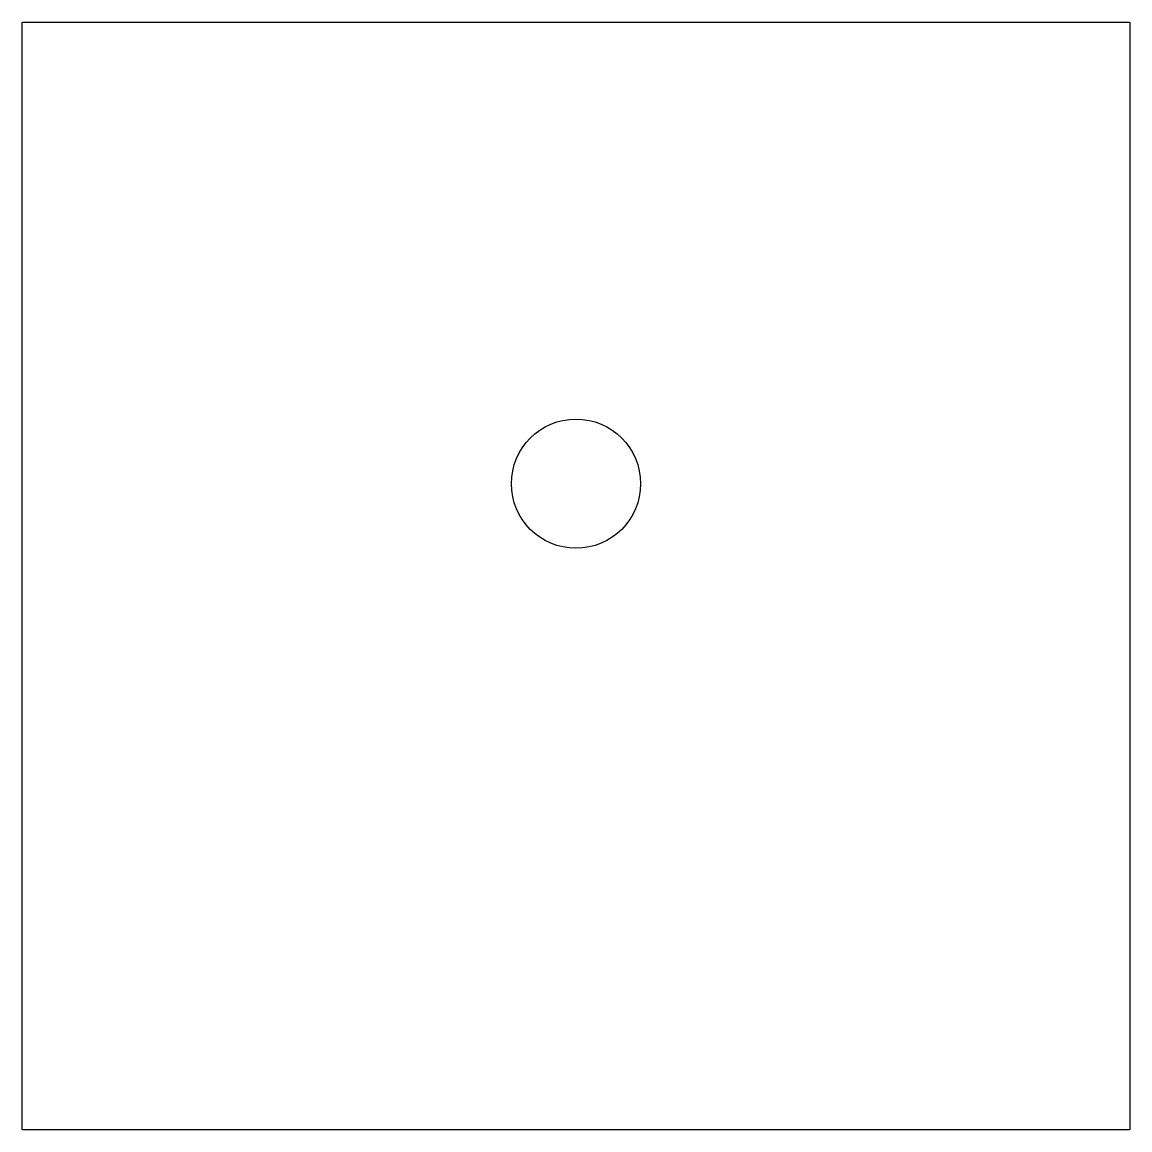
# Model space of a CAD drawing. Header units: millimetres. Extents: x 0 to 120, y 0 to 120.
import ezdxf

# ---------------------------------------------------------------- set-up
doc = ezdxf.new("R2010")
doc.units = ezdxf.units.MM
doc.layers.add('DECOUPE', color=7, linetype='CONTINUOUS')

msp = doc.modelspace()

# ---------------------------------------------------------------- linework, layer by layer
at = {"layer": 'DECOUPE'}
for p, q in [((0, 0), (0, 120)), ((0, 120), (120, 120)), ((120, 120), (120, 0)), ((120, 0), (0, 0))]:
    msp.add_line(p, q, dxfattribs=at)
msp.add_circle((60, 70), 7, dxfattribs=at)

doc.saveas('drawing.dxf')
